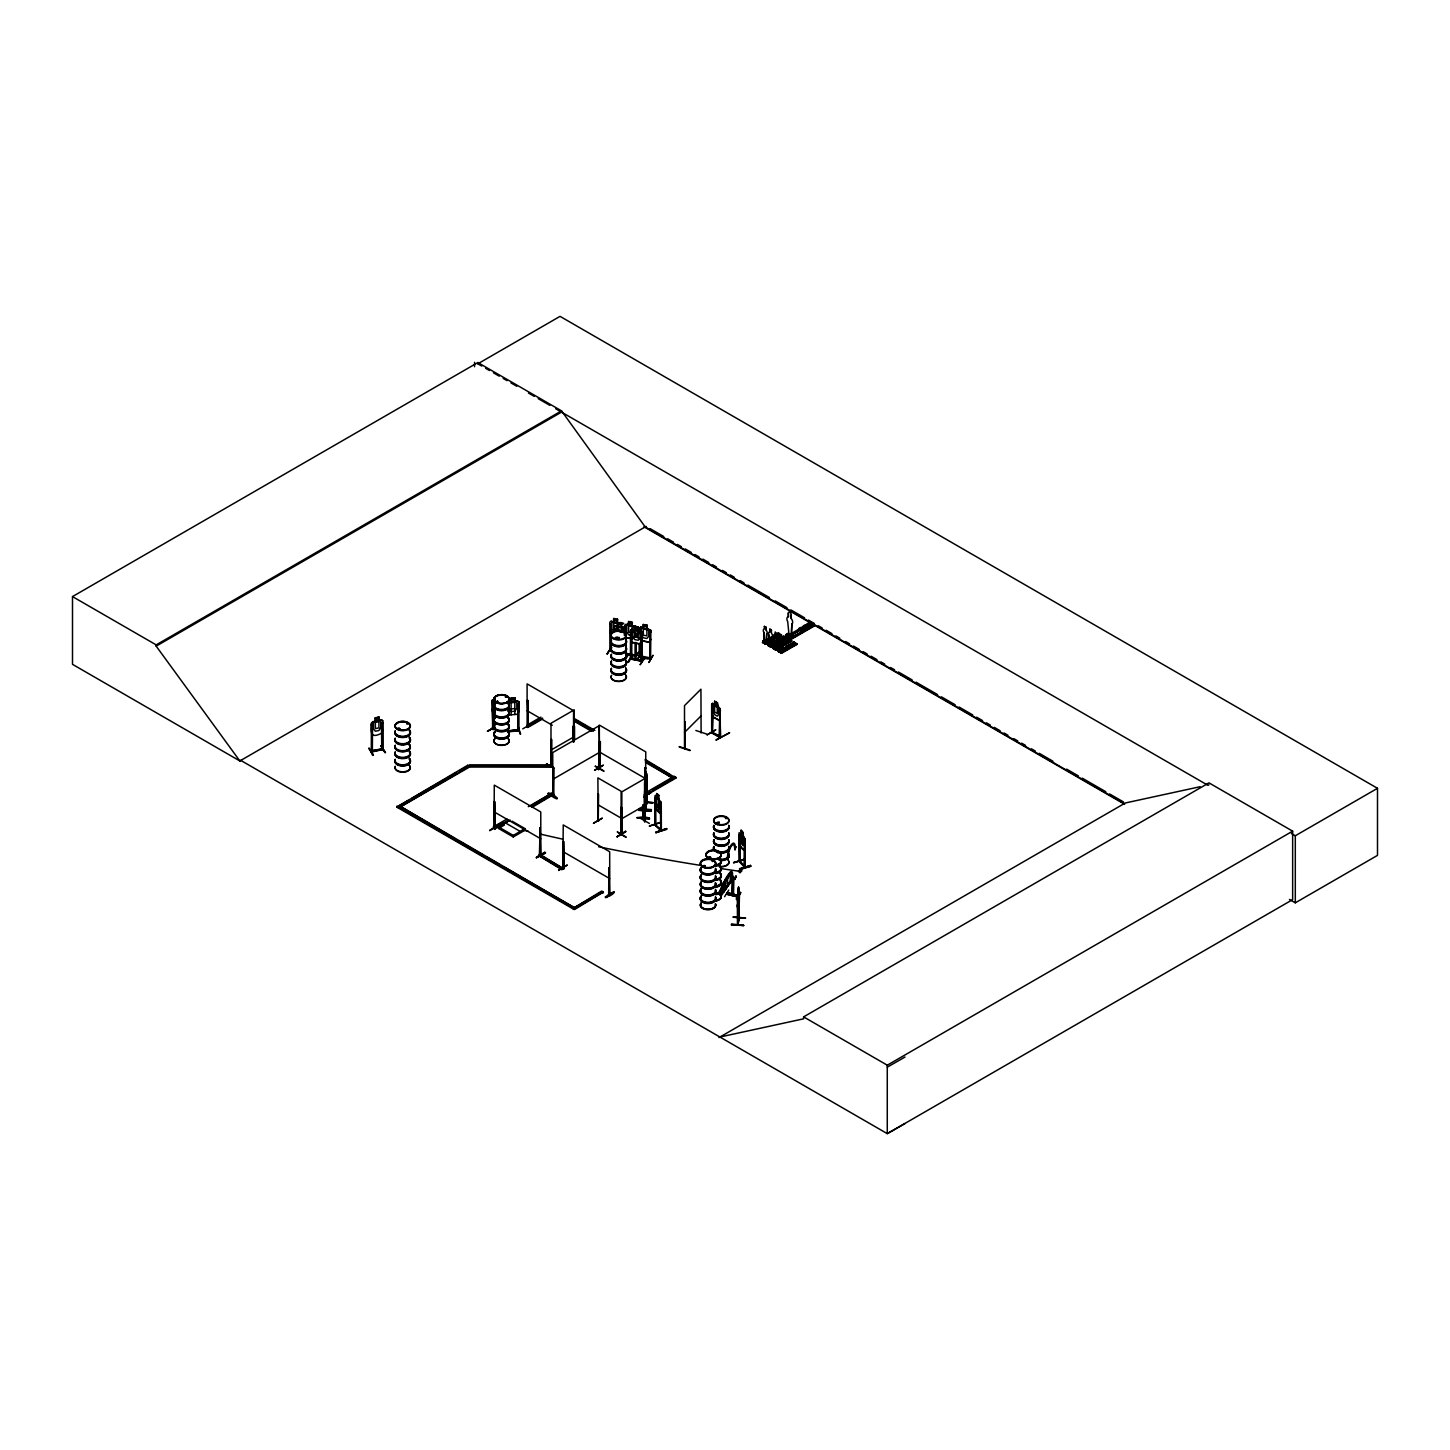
<?xml version="1.0" encoding="UTF-8"?>
<svg xmlns="http://www.w3.org/2000/svg" width="1450" height="1450" viewBox="0 0 1450 1450"><rect width="100%" height="100%" fill="white"/><g stroke="black" fill="none" stroke-linecap="round" stroke-linejoin="round"><path stroke-width="1.5" d="M643.691 817.419L642.984 818.018L643.075 804.587M645.196 811.166L643.546 818.09L643.655 806.218M647.008 802.738L645.25 808.955M646.048 776.312L645.504 809.698L646.772 801.632M645.757 775.623L646.192 771.726L645.522 774.064M738.159 890.844L738.576 887.056L737.905 902.607L737.633 901.121M644.561 795.162L644.597 791.156M739.138 898.076L738.829 902.063M645.794 773.829L644.471 811.656M766.724 633.886L766.198 642.35L766.724 633.886A2.737 1.577 60 0 0 766.198 630.206L766.198 627.089M771.527 645.431L771.926 637.039A2.737 1.577 60 0 0 771.527 633.287L771.037 629.626M771.654 645.359L772.053 636.967M776.493 648.295L776.892 639.903A2.737 1.577 60 0 0 776.493 636.151L775.261 631.946L774.554 635.028A2.737 1.577 60 0 0 774.264 638.236C772.778 644.851 777.508 648.694 774.046 646.591L774.046 648.549M782.202 642.966L781.804 651.358L782.329 642.894A2.737 1.577 60 0 0 781.804 639.214C785.012 634.248 772.107 632.979 779.792 635.789M791.229 636.677L791.827 624.08A4.114 2.374 60 0 0 791.229 618.461L791.229 614.836A2.048 1.178 60 0 0 789.779 612.335A2.048 1.178 60 0 0 788.329 613.169L788.329 616.794A4.114 2.374 60 0 0 787.731 621.724L789.036 635.064M637.076 817.999C645.975 814.556 659.895 821.824 637.166 817.51M639.106 809.553L651.304 810.55L639.106 809.553L639.196 808.629L651.394 809.607L651.304 810.532M649.274 818.942L649.364 818.036M731.471 924.882L743.759 925.408L731.561 923.976L731.471 924.919L743.778 925.499L731.543 924.556M732.576 877.467L733.156 876.398L732.123 895.103L731.942 878.211L732.993 877.196L732.594 894.433M646.319 781.314L645.522 787.259L645.25 785.773M645.087 780.825L646.573 773.448L647.171 802.321M738.558 890.554L738.956 888.796L739.138 918.013L737.47 924.991L737.343 896.118L738.412 891.641L737.905 899.961M787.549 634.792L789.362 633.868L789.434 634.774M679.289 747.004L690.001 750.611M679.289 746.587L689.982 750.085M764.422 626.327L764.259 629.082A2.737 1.577 60 0 0 763.86 632.381L764.277 641.389L765.274 640.936L764.005 641.408L765.111 640.61M764.839 640.592L764.204 641.444M769.714 632.091L769.986 629.046L769.714 632.091A2.737 1.577 60 0 0 769.189 635.444L769.588 644.326L772.578 646.084L772.578 644.924L770.766 646.646M738.014 892.674L738.05 923.904M769.279 644.308L770.421 643.673M770.476 644.018L769.497 643.999M775.025 647.207L774.717 647.425M776.475 633.034L776.602 636.079A2.737 1.577 60 0 1 777.001 639.831L776.602 648.222L774.427 647.461M779.52 651.539C780.444 649.944 779.737 649.799 780.916 649.944M780.771 650.126L779.955 650.615M788.256 634.574L788.456 635.535L788.619 634.466M788.546 635.299L791.41 636.568L791.827 624.08M789.181 634.031L788.111 635.444M732.631 878.247C735.404 877.033 730.256 879.914 732.558 877.087M732.631 877.359L732.83 876.326M738.449 871.142C741.856 867.662 741.24 876.162 738.449 871.142A2290.982 1700.923 38.4 0 1 720.541 868.496M739.591 869.148L741.639 871.287L741.929 869.366L739.917 868.894L750.792 866.248L741.693 869.058M738.123 896.589L726.776 893.327L738.141 896.082M731.344 872.646L730.383 872.211L730.438 873.317M730.854 880.621L723.133 892.276L731.416 881.528C738.177 850.153 710.409 906.304 731.416 872.592M730.891 882.144L730.8 871.631L723.133 883.322M553.501 768.138L546.505 764.077L553.664 767.974M546.505 764.132L553.701 767.503M625.965 837.375L617.247 831.901L625.983 836.904M684.509 748.744L684.509 705.624L700.93 689.203L701.111 732.703M602.294 818.199L593.394 823.274L602.076 818.217M733.537 878.048L733.192 895.266M399.022 728.752L397.898 728.226L399.801 728.661M398.804 729.096L399.638 728.317M399.638 729.006L397.898 728.571M406.725 723.423L407.849 723.804L406.562 723.804M497.296 701.075C497.586 703.866 497.876 700.93 497.676 701.075M505.488 697.051L506.249 696.326M506.721 696.761L506.231 697.088M505.597 697.124L506.612 696.924M703.449 866.484L704.392 865.65M708.343 857.476L709.34 856.732M716.844 823.219L716.191 823.528M717.931 823.292L716.916 822.513M711.95 861.101L712.729 861.59M718.711 852.691L717.478 852.6L718.403 851.984M726.287 817.945L726.142 818.543M725.326 817.945L725.979 818.579M718.131 852.038L717.533 852.491M772.796 636.967L773.901 637.801M784.377 643.836L782.855 643.329M788.818 645.848C788.002 648.893 791.029 644.398 788.274 646.809M647.189 775.895L647.171 803.3M645.522 784.631L645.776 751.897L599.303 725.072L599.466 769.171L598.288 769.406L598.433 768.301M645.794 787.64L645.866 795.089L644.38 794.817L644.326 821.552M645.141 792.153L646.573 786.697M643.256 816.586L644.761 811.021L643.075 817.999M644.96 802.466L653.171 802.684L644.96 801.904M738.576 887.056L738.032 892.711M737.996 890.662L738.322 889.267M738.811 888.778L737.651 894.179M745.499 918.285L733.356 917.053M739.554 891.224L738.884 918.575M737.488 904.927L737.651 907.501L738.938 902.027M737.905 893.798L737.887 925.028L739.156 916.962M739.101 841.507C737.887 843.972 744.883 854.721 744.774 847.597M730.438 872.302L730.564 880.947M382.8 748.599L381.767 748.853C381.966 751.662 380.353 747.33 382.637 748.363M654.729 824.742L660.892 830.814L660.91 801.923L655.346 795.434L655.327 808.737L660.149 813.45L660.91 810.731M774.463 646.863C775.551 650.325 774.409 645.159 775.388 647.008M781.043 652.591L782.873 650.869L782.873 652.029L779.647 650.252L780.752 649.963M547.901 793.639C551.888 790.522 566.533 806.816 547.937 793.549M548.317 793.259L557.09 798.261M733.791 862.804L744.484 859.252M660.167 822.73L649.274 826.101L659.913 822.494M720.233 717.768L719.254 720.614L720.233 717.895M381.549 733.229L382.8 729.586L381.549 733.229C369.895 739.319 371.019 731.724 371.544 723.188L372.632 721.737L381.459 719.853L382.854 720.795L382.8 749.577M615.634 638.671L617.501 638.145L616.54 638.852M615.724 638.562L617.936 638.653M620.183 632.073L621.47 631.928L620.401 632.218M617.102 638.163L617.809 639.106M621.144 632.454L620.491 631.765M775.768 635.916L763.461 642.966L762.754 641.099C766.216 638.145 763.697 646.102 765.256 640.791M640.791 644.072L641.933 641.118M640.918 644.126L631.964 642.314L630.623 638.834L631.928 642.386L640.882 644.199L642.096 641.081M517.596 714.252L518.937 710.772L517.596 714.252L508.207 715.049M615.362 626.11L624.424 627.451L625.639 628.883L625.457 633.378M650.869 639.269L649.509 642.35L642.35 640.9M701.039 732.721L701.329 731.434M372.668 755.341L369.007 748.037L373.303 755.269M368.916 748.526L373.266 754.707M764.295 626.4L766.162 627.487M779.901 635.408L781.206 635.245M615.452 625.784L618.099 626.364C613.93 617.229 637.293 628.448 611.048 621.216L609.834 622.159L609.888 650.996L610.994 651.141L611.012 624.044L609.816 624.062L611.012 624.044M715.666 729.857L706.929 734.933L715.629 729.894M522.761 728.842L530.99 724.058M489.647 830.687L498.311 825.594M558.667 870.072L567.312 864.998L558.594 870.453M646.718 802.702L645.087 809.662M738.05 924.882L738.938 918.575M493.091 728.661L492.094 728.136L493.381 729.459L493.29 702.579L492.202 702.308L493.29 702.579M495.193 700.876L492.112 700.332L493 729.586L493 702.761M493.399 728.444L492.42 727.918M527.311 725.798C525.806 730.419 531.769 722.136 538.983 719.091M527.147 727.084L527.093 683.874L573.566 710.699L573.566 742.074M494.432 827.298L494.867 828.929L494.287 801.433L494.595 828.874M493.888 828.421L495.084 828.711L493.453 826.808L507.011 818.996M600.191 767.721L599.213 767.177L600.191 768.011M562.854 868.278L563.234 824.923L609.689 851.748L609.779 894.94L608.819 894.378M564.123 867.589L562.836 867.209L563.978 867.444M563.543 868.677L540.252 854.521L538.548 855.5L561.784 869.746L563.47 868.768L563.416 867.082M644.38 794.817L646.156 794.908L645.286 767.576L645.123 821.661M608.656 894.686L608.909 867.607L609.489 895.103L608.964 893.454M721.611 885.225L721.737 895.139L727.574 886.24L727.574 878.482L721.629 885.298M711.606 732.776L720.324 737.814L720.233 708.959L712.657 703.377L711.751 704.192M712.584 732.649L712.421 732.322M712.494 706.458L711.696 706.005L712.784 706.295L712.312 733.283L712.874 732.196M719.327 737.289L720.65 737.597L719.744 710.301L719.436 737.416L719.744 719.254M724.583 896.698L728.788 890.101M611.229 647.207L607.079 653.968L610.758 648.513M637.148 660.004L639.74 654.893M599.575 768.083L600.391 768.373M599.557 769.116L599.611 741.204L600.191 768.699L600.391 741.657M611.048 621.216C615.942 624.696 612.716 613.404 613.785 621.887L611.882 622.594L611.882 628.756L613.785 631.783M613.658 618.443L617.519 619.15L617.338 622.612L619.241 624.098M614.274 628.666L615.181 629.101M611.066 634.447L609.888 630.931L611.157 634.357M617.972 626.237L616.232 626.998L616.232 631.112M619.929 623.029L621.325 624.388L617.464 622.521L617.519 619.15M607.133 653.914L611.646 647.298M624.606 635.227L624.732 625.095C630.17 625.729 626.418 619.639 632.363 622.177L632.182 625.621L634.103 627.107M621.832 623.627L621.651 627.089L624.424 627.451M625.711 627.306L624.66 627.089L625.711 627.306L625.711 654.131L636.043 656.234M624.461 635.463L624.606 630.768M625.584 628.956L624.37 627.542M625.512 631.203L624.461 631.004M632.309 625.548L636.133 627.487M630.623 629.971L630.496 659.079L642.096 661.399L642.096 632.236L640.882 630.804L632.001 629.01L630.623 629.971L630.696 659.134M630.75 632.001L631.801 632.218L631.765 659.315L630.496 658.101L642.241 660.203M634.792 626.037L636.006 627.506M641.933 632.327L638.109 630.442L638.29 626.98L625.911 624.243M641.408 632.707L641.408 628.593L643.311 627.886L640.628 627.143L650.869 630.388L650.579 659.261L650.851 658.264M625.983 653.914L636.314 656.016M625.983 653.225L636.169 655.273M625.639 657.086L625.766 657.793M625.784 657.448L627.814 654.059L625.639 658.064M625.331 659.75L628.394 654.693M647.008 625.222L643.184 624.461L643.311 627.886M641.987 634.556L640.936 634.339L640.9 661.236M631.964 655.382L627.868 662.143L632.436 655.472M630.605 659.061L631.511 659.297M630.895 657.847L631.511 658.318M631.692 658.01L641.987 660.403M634.882 655.291L636.043 655.255M635.281 655.763L636.188 655.019M649.836 631.946L650.869 632.146L649.836 631.946L649.763 659.097C652.862 655.726 645.975 661.436 639.432 656.614M650.869 630.388L647.044 628.448L647.044 625.149M634.792 659.533L638.362 652.283M638.381 652.717L634.266 658.989M640.32 654.53L637.257 660.112L640.248 654.929M639.631 656.651L639.504 643.256M639.251 655.944L640.664 655.889L640.356 657.122M640.664 655.926L650.869 658.01L649.963 657.774M640.809 660.439L642.096 660.131M640.809 661.146L642.241 661.182L642.114 634.321M640.284 664.607L644.869 658.046M640.121 664.644L644.308 657.448M649.564 657.992L649.564 658.971M648.875 662.469L653.044 655.237L648.966 662.36M371.309 750.737L371.091 751.807L382.637 749.342M517.886 729.64L517.994 730.963L517.668 729.658L518.955 729.531L508.189 730.818L508.243 731.761L518.828 730.854L518.828 729.567M643.582 817.963L643.51 804.623M660.33 829.291L661.363 829.744L654.748 824.905L655.454 795.397M546.686 763.951L553.701 767.884M645.069 778.451L621.832 791.863L621.851 835.037L622.231 807.94M397.463 728.48L397.572 729.006M399.421 728.462L398.007 729.259M505.434 696.761L506.394 696.435M779.556 640.864L779.013 639.903M789.942 646.482L788.419 646.718M717.859 823.401L717.641 822.422M718.257 823.528L717.533 823.836A7.667 4.423 0 0 0 715.865 824.506M705.044 866.23L703.178 866.52M739.554 861.3L739.156 860.466L745.246 867.517L744.629 840.094M739.572 861.934L744.774 867.589L744.756 865.976M740.098 861.844L739.174 834.602L739.645 862.043L741.077 830.216L742.889 832.336L743.705 837.792L742.781 845.567L740.098 839.967M723.532 883.431L731.362 871.686M725.725 887.781L730.909 880.494M723.532 892.366L731.362 880.821M734.606 877.776L736.092 876.217L734.914 879.389L736.092 876.217M734.606 879.316L735.766 876.144M736.129 899.054L740.859 892.439L736.691 899.671M721.756 885.334L727.519 878.627M719.472 894.722L724.583 889.321L725.852 882.869L721.629 886.947L719.472 891.424L719.581 894.759L721.176 892.602M551.743 766.397L469.456 766.216L398.442 808.049L469.456 767.05L551.58 767.05L551.689 739.5M684.781 721.647L684.908 748.907L685.143 721.774M706.513 734.008L695.837 730.456M621.162 834.439L621.107 791.283L597.889 777.871L598.234 821.262L598.578 794.219M684.509 732.449L700.93 716.028M552.921 794.963L553.882 794.401L531.933 807.396M744.049 836.958L744.829 838.825L739.101 832.662L739.119 861.518M640.628 627.143L639.377 628.158L639.559 632.544M639.504 628.231L640.701 627.27M399.566 728.879L398.605 729.35M496.897 701.365L498.039 702.271M772.651 637.257L773.901 637.076M777.979 640.338L779.013 640.084M784.649 643.456L782.946 643.546M709.539 857.621L710.681 857.294L708.688 857.947M712.657 703.377L711.66 704.084L711.696 732.939L719.925 736.147L720.197 737.814M492.202 700.423L493.163 699.734M615.489 625.82L614.147 626.618L614.274 631.094M630.75 630.043L634.556 629.717L634.611 626.346M511.107 701.655L509.113 702.942L509.113 709.104L511.107 711.551L514.841 711.207L516.834 708.379L516.834 702.217L514.841 701.311L517.559 700.948L518.955 701.981L518.828 710.844M512.086 821.189L525.009 828.639L525.009 830.179L513.264 836.958L498.51 828.439L498.51 826.899L510.255 820.12M513.264 836.958L513.264 835.418L525.009 828.639M762.519 642.404L765.89 644.326L781.623 635.245L778.487 632.943L762.519 642.404L778.487 632.943M779.266 633.904L778.704 633.577M765.836 644.344L764.875 643.764L781.387 634.629L765.691 644.09M765.256 643.981L767.249 641.861L767.249 643.021L764.621 641.244M768.446 645.866L768.083 644.162L769.787 643.963M783.779 636.369C779.429 636.006 789.217 641.263 782.202 636.949M767.847 645.486L784.359 636.586L768.79 646.048M785.809 636.84L786.933 637.257M807.233 623.953C819.757 630.895 801.179 622.993 809.68 623.156M782.456 640.393L786.534 638.109M810.206 623.699L787.132 637.601L809.009 625.059M788.8 639.269L772.814 648.368L774.644 646.12M788.546 639.251L772.796 648.349M813.686 625.675L789.235 638.761L812.924 625.222M788.999 639.522L773.176 648.585L787.803 640.846M789.561 638.562L790.413 639.051L790.413 637.311L792.806 635.916L792.806 637.674M813.668 625.639L790.178 639.341M790.069 639.251L813.396 625.494L814.356 626.019L809.644 622.92L791.156 633.614M790.903 640.628L775.17 649.709L791.845 641.154L788.764 638.888M775.714 650.017L777.544 647.787L777.544 648.947M779.955 649.183L778.36 650.107L778.505 651.648L794.89 642.912L779.067 651.974L778.124 651.412L794.092 642.187C789.144 642.767 800.146 646.754 792.498 642.876M793.911 642.386L778.378 651.431L781.496 653.334L797.228 644.253L794.092 641.969M780.734 652.772L797.029 644.018M781.459 653.352L781.043 651.648M574.146 726.541L573.856 741.911M622.231 834.765L621.923 807.759M649.364 823.437L640.628 818.434M494.994 700.767L495.084 697.414L495.084 714.143L493 712.965L492.112 709.177L493.091 712.911M527.401 700.006L528.289 727.284M494.867 726.921L487.454 731.253L494.867 727.483M494.794 727.302L487.49 731.199M572.768 726.559L573.856 726.831L572.768 726.559L572.768 741.639M494.649 828.856L495.084 801.886M553.483 768.428L553.9 795.416L552.921 795.941L552.704 752.586L599.158 725.761L599.575 769.062L598.669 769.588L599.158 742.074L598.596 769.569M595.515 766.144L603.798 770.874M498.383 825.195L489.719 830.27M598.288 768.428L599.738 768.047M600.046 768.663L600.481 767.558M539.962 827.805L539.581 854.757L539.962 827.805L540.542 855.301L539.545 854.793L563.47 868.768M646.066 768.029L644.978 767.757M539.581 854.05L540.705 854.032M540.451 854.286L539.581 853.778L540.252 855.355L538.548 856.334M564.141 868.514L562.926 868.242L563.234 841.236L564.123 868.568M536.373 857.748L545.508 852.944L536.373 857.748L545.055 852.147L536.428 857.276M563.814 868.731L564.032 841.689M644.978 793.712L646.029 793.803M645.141 794.944L650.397 791.99M645.268 795.506L650.814 792.679L643.909 796.793M643.854 796.702L650.778 792.643M564.032 868.514L562.926 868.242M608.511 894.559L609.653 894.795M605.303 896.988C621.107 885.805 612.553 896.861 605.375 897.079M605.792 897.804L613.966 891.931M620.673 833.188L621.107 834.403L621.017 807.179L621.488 834.838M616.993 836.741L625.711 831.793M240.917 760.471L239.975 761.033L72.5 664.336L72.5 596.584L477.847 362.554L561.531 410.858L645.214 526.93L1124.33 803.554M477.847 362.554L477.847 363.805L560.044 316.354L1377.5 788.311L1377.5 855.373L1295.303 902.824L1289.431 899.417M72.5 596.584L156.183 644.888L561.531 410.858M905.018 1123.533L887.273 1133.646L240.809 760.416L239.848 760.96L156.183 646.138L561.531 412.108M239.848 760.96L646.156 526.386M540.923 717.134L527.365 724.964L529.069 725.942L542.608 718.112M527.582 725.852L529.069 726.776L542.608 718.946M572.678 908.643L601.714 891.043L603.399 892.022L574.363 909.621L396.738 807.07L467.752 765.237L469.456 766.216M396.738 807.07L408.266 800.418M412.09 798.207L456.243 772.723M460.085 770.512L465.831 767.177M551 750.085L574.236 736.673M788.329 613.169L788.51 616.685M766.198 627.796L766.198 630.206M791.229 614.836L791.229 618.461M763.86 632.381L764.386 641.154M771.654 630.804L771.237 629.916M769.189 635.444L769.823 644.09M762.754 641.099L764.585 640.302M774.554 635.028L774.662 634.955A2.737 1.577 60 0 0 774.155 638.308L774.463 647.389M779.049 633.505L762.936 642.676M779.067 633.65L763.534 642.984M767.249 641.861L765.437 642.64M764.857 643.746L780.825 634.52M765.31 644.018L781.387 634.846M776.529 640.447L778.124 639.305L781.024 641.208M784.051 639.232L781.133 637.565L779.538 638.725M814.284 626.019L790.685 639.649L786.063 636.532L786.063 634.792C790.594 628.992 788.474 643.311 789.108 634.774L787.785 634.013L787.785 636.949M768.101 645.486L783.997 636.659M786.063 634.792L788.8 633.596M784.359 636.586L768.065 645.341L771.219 647.407L770.24 646.881M798.714 628.865C811.583 634.665 792.425 629.499 801.125 627.487L805.475 630.351L801.125 627.487M803.246 626.273C816.114 632.055 796.956 626.889 805.638 624.877L810.006 627.741L805.638 624.877M786.063 636.532L789.108 634.774M787.241 637.638L810.532 623.645L786.281 637.112M786.154 637.601L770.186 646.827L781.024 640.972M771.146 647.389L786.951 638.326L783.798 636.024M786.389 634.991L786.389 636.387L790.069 638.507L790.069 637.112L792.806 635.916M773.031 647.026L774.862 646.247M789.362 639.595L773.774 648.929L773.031 648.204L776.167 650.271L791.682 640.9M790.413 639.232L814.048 625.657M775.714 649.509L777.544 647.787M775.152 649.691L791.12 640.465M791.682 640.791L775.369 649.546M552.704 779.411L599.158 752.586M780.191 649.31L778.36 650.107M786.806 646.392L788.401 645.232L791.301 646.918M789.833 644.652L791.428 643.492L794.328 645.178M780.481 652.754L796.431 643.528M781.043 653.08L797.011 643.854M528.308 806.689L551.526 793.277L553.882 794.691M493.453 827.66L503.132 822.059M530.229 806.418L551.526 793.277M508.696 819.975L495.157 827.787L493.453 826.808M531.933 806.562L553.229 794.256M508.696 820.809L495.193 828.711M498.51 828.439L504.382 825.05M714.614 701.419L717.46 702.851L718.711 708.198L718.711 714.361L717.279 716.173L714.614 714.632L713.183 711.171L713.183 705.008L714.614 704.736L714.614 701.202L717.46 702.851M717.46 706.15L717.279 702.96M711.66 712.947L712.711 716.608L719.272 720.414L712.53 716.735L711.751 712.893M720.233 709.032L719.182 707.364M720.541 710.754L719.436 710.482M716.119 739.681C735.947 730.111 732.214 730.601 716.119 740.243M652.971 789.38L672.329 778.197M675.954 777.218L646.918 793.984L645.214 793.005L674.25 776.239L675.954 778.052L645.214 759.474M675.954 778.052L646.918 794.817L645.214 793.839M621.832 818.688L645.069 805.276M538.548 855.5L561.784 868.912L563.252 868.006M574.617 907.537L601.714 891.877L603.399 892.856M396.738 806.236L574.363 908.787L603.399 892.022M718.982 1037.584L1125.291 802.992L1200.147 786.716M719.925 1037.022L803.608 1018.824L803.608 1016.885L1208.956 782.855L1292.639 831.158L1292.639 899.616L887.273 1133.646L887.273 1065.188L1292.639 831.158M1208.956 784.794L1208.013 785.356L555.694 408.737M1291.424 833.514L1295.303 835.762L1377.5 788.311M732.377 877.776L733.627 877.921M887.273 1067.146L905.018 1057.032M609.834 649.654L610.939 649.799L609.961 649.691M639.377 655.672L640.537 655.908L639.631 655.672M599.031 767.938L600.101 768.663M553.302 795.271L552.704 794.636M801.125 628.883L803.463 629.445L800.908 629.554M779.411 640.791L778.124 640.972L779.556 640.157M716.789 822.639L716.844 823.564M709.721 856.732L709.177 857.856M709.902 857.856L709.757 856.896M703.123 865.686L704.809 865.686M610.994 650.162C608.656 649.02 610.287 652.591 610.124 649.636M630.623 658.808L642.096 661.109M641.933 661.399L641.933 660.421M650.688 659.224L639.359 656.904L639.359 643.492M656.814 793.694L658.916 795.47L658.735 812.054M658.808 798.823L659.768 807.124L658.735 808.756L655.781 803.246M660.856 801.995L660.838 830.868M655.327 808.737L660.276 813.414M551.381 766.597L551.399 739.319M655.164 797.862L655.346 825.358L654.693 823.854L661.363 830.723L661.254 803.862L660.33 803.427L660.747 830.143M661.254 803.862L660.33 803.427M655.853 832.101C688.822 821.189 633.831 840.601 666.493 828.548M666.511 828.983L655.817 832.608L666.801 829.327M742.835 832.318L741.077 830.216M745.155 840.656L744.249 840.202L744.249 867.1L744.194 865.976M744.72 847.724L744.829 838.825M740.062 860.811L739.174 860.521M744.774 859.089L733.537 862.605L744.774 859.651M739.554 868.695L750.502 865.451L739.645 869.275M739.554 869.257L750.52 865.922M644.724 821.824L644.543 781.876M778.541 639.903L777.979 640.864M783.272 643.002L784.377 643.093M716.789 823.256L717.859 822.639M704.519 866.629L703.341 866.067M378.885 717.206L378.921 720.577L380.824 721.284L380.824 727.447L378.921 730.492L375.387 731.235L373.502 729.006L373.502 722.843L375.387 721.339L375.224 717.877L379.012 717.079L379.048 720.451M375.26 717.949L379.048 717.152M378.885 720.505L381.513 719.925M372.251 724.728L371.218 724.964L372.396 724.964L372.306 751.861L372.396 724.964M381.477 722.771L382.673 722.771L381.477 722.771L381.767 749.831M381.223 745.989L384.957 752.677M372.106 750.574C366.161 752.151 396.502 746.297 372.378 750.556M380.734 746.025L385.501 752.659L381.205 745.934M495.084 700.948L493.653 701.22L493.653 707.382L495.084 710.844M616.504 638.344L617.736 638.272M492.42 728.897L493.399 729.423M711.914 732.612L720.541 737.579M719.653 736.111L720.65 736.618L712.874 732.467M371.417 751.046L371.291 752.061L371.417 723.169L375.351 721.266L375.387 718.04M595.098 766.289L603.871 771.291M656.814 796.993L655.781 797.083L655.781 825.304M510.962 701.474L510.962 698.175L514.949 697.812L514.967 701.184M510.98 698.266L514.967 697.885M511.107 701.546L508.261 701.818M508.298 701.836L517.505 701.057L518.828 702.036M511.107 702.761L514.841 702.416M511.107 708.923L514.841 708.579M517.777 703.83L518.937 703.975L517.777 703.83L517.722 730.909M508.243 731.072L517.65 729.694M508.189 731.525L518.937 730.8L518.937 701.909M520.659 734.117L518.085 726.595L520.061 734.044M371.508 752.024L382.673 749.596L382.528 722.535M717.224 823.709L716.264 823.382M615.525 630.714L615.326 630.877A7.685 4.441 0 0 0 614.401 638.598A7.685 4.441 0 0 0 626.4 635.281A7.685 4.441 0 0 0 615.416 630.949L615.507 631.112M492.293 700.368L492.638 728.987M712.004 732.667L712.004 705.842M712.421 733.301L712.784 715.231M551.58 764.839L469.456 764.839L469.456 767.05L467.752 765.237M732.921 878.519L733.011 895.284M802.104 628.647L803.427 629.644L801.125 629.717M610.106 650.651L611.139 650.905L610.867 624.279M640.429 656.197L640.429 657.176M709.249 857.983L710.681 857.639L710.119 856.787M646.754 773.901L646.591 803.391M644.96 802.285L653.189 802.72M639.178 809.209L651.394 810.169M638.87 810.369L651.086 811.366M637.148 817.637L649.382 818.579M733.265 916.908L745.554 918.031L733.283 917.288M615.743 638.725L616.776 639.16M740.134 861.246L744.829 866.683M638.236 627.053L634.429 626.273L634.556 629.717L632.689 630.351L632.689 636.514L634.611 639.541L638.163 640.266L640.066 638.018L640.066 631.856L638.163 630.369L638.29 626.98M636.043 629.409L634.991 629.191L636.568 629.064M632.182 632.889L628.629 632.164L628.629 626.001L632.182 626.726L632.182 630.841M632.182 635.535L628.629 634.81L626.726 631.783L626.726 625.621L628.629 624.896L628.557 621.397M632.544 638.798L625.874 637.547L631.294 638.562M640.646 640.447L649.455 642.151M598.197 821.226L598.179 794.002M704.156 865.433L705.117 865.994M723.532 891.46L723.133 892.276M738.938 895.538L727.302 892.602L738.684 895.901M620.745 632.272L623.047 628.484L619.911 630.877L616.667 627.197L619.077 631.475M635.009 656.053L635.136 642.368M631.692 658.989L631.91 658.101M770.331 644.162L769.968 646.192L769.225 643.655L772.361 645.721M603.254 765.201L594.554 770.312L603.2 765.256M527.093 727.012L527.891 727.447L528.181 700.459M539.962 854.63L540.868 855.083L540.759 811.946L494.287 785.121L494.033 828.512M477.847 363.805L481.744 366.053M485.641 368.3L489.538 370.548M493.417 372.795L499.253 376.166M503.15 378.414L507.047 380.661M510.944 382.909L516.78 386.28M528.452 393.022L534.289 396.394M538.186 398.641L549.858 405.366M650.071 528.634L663.756 536.536M667.671 538.802L673.543 542.191M677.44 544.439L681.355 546.704M685.27 548.952L691.143 552.341M695.058 554.607L698.954 556.873M702.869 559.12L708.742 562.509M712.657 564.775L716.554 567.022M722.426 570.412L726.341 572.678M730.256 574.925L734.153 577.191M740.026 580.58L743.941 582.827M747.856 585.093L769.37 597.509M775.224 600.898L786.969 607.677M790.866 609.924L804.569 617.827M808.466 620.092L814.338 623.482M818.253 625.729L822.168 627.995M826.083 630.261L831.938 633.632M835.853 635.897L839.768 638.163M845.622 641.534L849.537 643.8M853.452 646.066L859.324 649.455M863.239 651.702L867.136 653.968M871.051 656.216L876.924 659.605M880.839 661.871L884.736 664.118M890.608 667.507L894.523 669.773M898.438 672.021L912.123 679.923M916.037 682.189L937.552 694.604M941.449 696.87L955.151 704.772M959.048 707.02L972.751 714.941M976.648 717.188L982.52 720.577M986.435 722.843L990.35 725.091M994.265 727.356L1000.119 730.746M1004.034 732.993L1007.949 735.259M1013.804 738.648L1017.719 740.896M1021.634 743.161L1025.549 745.409M1031.421 748.798L1035.318 751.064M1039.233 753.311L1052.918 761.232M1066.62 769.134L1078.347 775.895M1082.262 778.161L1105.734 791.7M1109.631 793.966L1123.333 801.868M643.927 526.749L1124.62 804.279M775.822 634.484L778.722 636.169M789.833 644.416L792.733 646.102M775.696 638.145L772.796 636.459M776.529 640.229L779.429 641.897M786.806 646.156L789.706 647.842M764.784 641.081L763.769 640.646L763.769 642.604M779.375 649.673L782.638 651.666M768.083 644.162L768.301 645.232M770.766 645.721L770.748 647.153L786.915 638.326M764.784 643.039L763.896 640.574M775.079 648.984L774.191 646.519M573.584 718.112L594.881 730.419M573.584 718.946L592.941 730.129M645.214 760.308L670.389 774.844M573.838 720.215L593.195 731.398M645.467 761.576L672.564 778.052L645.467 762.41M573.838 721.049L591.256 731.108M599.303 751.897L645.776 778.722M527.093 710.699L552.269 725.236M597.889 804.696L621.107 818.108M494.287 811.964L540.759 838.789M563.234 851.748L609.689 878.573M505.071 822.694L519.843 831.213M498.51 826.899L513.264 835.418M803.608 1016.885L887.273 1065.188M454.938 838.716L400.127 806.236L574.363 907.664L503.893 866.973M458.871 840.982L482.361 854.539M486.276 856.805L499.978 864.726M381.404 719.979L382.728 720.868M744.593 867.571L744.774 838.789M730.836 872.284L730.365 882.162M655.327 824.706L655.092 823.636M621.706 627.016L623.609 628.502L623.609 632.617M787.93 635.263L788.456 633.414M658.916 795.47L656.741 793.513L656.814 810.188M657.158 794.564L658.391 796.884L657.158 795.669M656.814 798.08L658.735 799.965M656.814 804.243L658.735 806.127M598.632 819.993L598.632 821.062M739.663 845.441L744.067 850.298M750.792 866.303L750.484 865.396M788.401 634.828L787.567 634.121L787.567 637.058M641.408 634.756L643.311 637.783L646.881 638.507L648.784 636.26L648.784 630.097L646.881 628.611L646.918 625.24M738.811 888.923L738.974 918.72M738.721 895.719L727.356 893.019M737.343 904.909L737.524 907.501M779.592 641.317L779.864 650.234M1295.303 835.762L1295.303 902.824M792.479 635.734L792.479 637.13M788.999 642.096L786.099 640.664M787.404 643.021L784.504 641.589M785.991 643.836L783.072 642.404M784.396 644.761L781.478 643.311M779.991 635.607L779.864 638.109A2.737 1.577 60 0 0 779.466 641.389M779.52 649.582L779.375 651.63M777.309 647.661L777.309 648.585M774.101 638.834L771.201 637.384M773.267 647.171L773.267 648.096M767.032 641.716L767.032 642.658M764.349 640.175L764.349 641.335M762.972 641.226L762.972 642.151M734.914 877.848L734.914 879.389M733.627 877.631L733.537 894.813M733.156 876.398L733.156 877.522M714.705 701.365L714.705 704.682M656.923 793.639L656.923 796.938M645.286 767.576L645.286 778.342M643.365 624.515L643.365 627.814M640.537 643.474L640.519 657.14M636.188 642.586L636.169 656.252L636.043 642.821M632.599 655.581L628.502 662.287M625.856 627.071L625.838 654.149M621.706 632.218L621.706 628.122L618.135 627.397L618.135 631.493M617.338 627.814L617.338 623.699L613.785 622.993L613.785 629.137M608.909 867.607L609.036 894.451M574.544 726.323L574.544 739.246M574.236 741.222L574.236 709.847L551 723.26L550.964 766.416M573.058 726.377L573.058 741.457M553.791 768.609L553.084 795.941L553.012 769.062M527.891 700.622L527.709 727.465M514.822 697.939L514.841 714.506M511.089 698.284L511.107 714.85M474.567 362.301L474.567 366.741M156.183 644.888L156.183 646.138M700.604 865.396A2290.982 1700.923 38.4 0 1 598.632 846.782M562.546 839.115A2290.982 1700.923 38.4 0 1 540.487 834.149M528.452 831.357A2290.982 1700.923 38.4 0 1 522.417 829.926M625.766 647.425A7.794 4.495 0 0 1 619.15 653.859A7.794 4.495 0 0 1 611.393 647.878M625.657 647.896A7.667 4.423 0 0 1 619.15 654.222A7.667 4.423 0 0 1 611.501 648.331M625.657 653.678A7.667 4.423 0 0 1 619.15 660.004A7.667 4.423 0 0 1 611.501 654.113M625.639 653.66A7.649 4.423 0 0 1 620.147 659.913A7.649 4.423 0 0 1 611.103 655.237M625.766 640.03A7.794 4.495 0 0 1 619.15 646.464A7.794 4.495 0 0 1 611.393 640.483M615.362 637.909A7.794 4.495 0 0 1 619.331 637.493M625.675 646.646A7.685 4.441 0 0 1 619.15 652.989A7.685 4.441 0 0 1 611.483 647.081M625.675 640.483A7.685 4.441 0 0 1 619.15 646.827A7.685 4.441 0 0 1 611.483 640.936M615.416 638.399A7.685 4.441 0 0 1 619.331 637.982M625.766 647.044A7.794 4.495 0 0 1 619.15 653.479A7.794 4.495 0 0 1 611.393 647.498M625.766 639.649A7.794 4.495 0 0 1 619.15 646.084A7.794 4.495 0 0 1 611.393 640.103M615.362 637.529A7.794 4.495 0 0 1 617.301 637.166M625.675 639.251A7.685 4.441 0 0 1 619.15 645.594A7.685 4.441 0 0 1 611.483 639.686M625.766 668.522A7.794 4.495 0 0 1 619.15 674.957A7.794 4.495 0 0 1 611.393 668.976M625.675 675.174A7.703 4.441 0 0 1 619.15 681.536A7.703 4.441 0 0 1 611.483 675.627M625.657 668.994A7.667 4.423 0 0 1 619.15 675.319A7.667 4.423 0 0 1 611.501 669.429M625.675 674.921A7.703 4.441 0 0 1 619.15 681.283A7.703 4.441 0 0 1 611.483 675.374M625.621 654.784A7.631 4.404 0 0 1 620.147 661.019A7.631 4.404 0 0 1 611.121 656.342M625.766 661.127A7.794 4.495 0 0 1 619.15 667.562A7.794 4.495 0 0 1 611.393 661.581M625.657 667.743A7.667 4.423 0 0 1 619.15 674.087A7.667 4.423 0 0 1 611.501 668.196M625.657 661.581A7.667 4.423 0 0 1 619.15 667.924A7.667 4.423 0 0 1 611.501 662.034M625.766 668.142A7.794 4.495 0 0 1 619.15 674.576A7.794 4.495 0 0 1 611.393 668.595M625.766 660.747A7.794 4.495 0 0 1 619.15 667.181A7.794 4.495 0 0 1 611.393 661.2M625.675 660.348A7.685 4.441 0 0 1 619.15 666.692A7.685 4.441 0 0 1 611.483 660.783M409.317 729.676A7.667 4.423 0 0 1 403.68 736.274A7.667 4.423 0 0 1 395.27 730.746M409.317 738.322A7.667 4.423 0 0 1 403.68 744.919A7.667 4.423 0 0 1 395.27 739.391M409.426 737.851A7.794 4.495 0 0 1 403.698 744.557A7.794 4.495 0 0 1 395.161 738.938M409.426 737.47A7.794 4.495 0 0 1 403.698 744.176A7.794 4.495 0 0 1 395.161 738.558M409.426 730.456A7.794 4.495 0 0 1 403.698 737.162A7.794 4.495 0 0 1 395.161 731.543M409.426 730.075A7.794 4.495 0 0 1 403.698 736.781A7.794 4.495 0 0 1 395.161 731.162M409.335 730.909A7.667 4.423 0 0 1 403.68 737.524A7.667 4.423 0 0 1 395.27 731.978M409.335 737.071A7.667 4.423 0 0 1 403.68 743.687A7.667 4.423 0 0 1 395.27 738.141M409.317 744.575A7.649 4.423 0 0 1 403.68 751.173A7.649 4.423 0 0 1 395.288 745.644M409.317 744.086A7.649 4.423 0 0 1 403.68 750.683A7.649 4.423 0 0 1 395.288 745.155M409.353 744.811A7.703 4.441 0 0 1 403.68 751.444A7.703 4.441 0 0 1 395.252 745.88M409.317 750.774A7.667 4.423 0 0 1 403.68 757.371A7.667 4.423 0 0 1 395.27 751.843M409.317 759.419A7.667 4.423 0 0 1 403.68 766.017A7.667 4.423 0 0 1 395.27 760.489M409.426 758.948A7.794 4.495 0 0 1 403.698 765.654A7.794 4.495 0 0 1 395.161 760.036M409.426 758.567A7.794 4.495 0 0 1 403.698 765.274A7.794 4.495 0 0 1 395.161 759.655M409.426 751.553A7.794 4.495 0 0 1 403.698 758.259A7.794 4.495 0 0 1 395.161 752.641M409.426 751.173A7.794 4.495 0 0 1 403.698 757.879A7.794 4.495 0 0 1 395.161 752.26M409.335 752.006A7.667 4.423 0 0 1 403.68 758.622A7.667 4.423 0 0 1 395.27 753.076M409.335 758.169A7.667 4.423 0 0 1 403.68 764.784A7.667 4.423 0 0 1 395.27 759.238M409.353 765.6A7.703 4.441 0 0 1 403.68 772.234A7.703 4.441 0 0 1 395.252 766.688M409.317 765.183A7.649 4.423 0 0 1 403.68 771.781A7.649 4.423 0 0 1 395.288 766.252M409.317 745.209A7.649 4.423 0 0 1 404.659 751.698A7.649 4.423 0 0 1 395.034 747.421M715.575 876.452A7.794 4.495 0 0 1 707.02 882.071A7.794 4.495 0 0 1 701.293 875.365M715.448 876.906A7.667 4.423 0 0 1 707.038 882.434A7.667 4.423 0 0 1 701.401 875.836M715.43 882.688A7.649 4.423 0 0 1 707.038 888.216A7.649 4.423 0 0 1 701.419 881.636M715.484 882.851A7.703 4.441 0 0 1 707.038 888.415A7.703 4.441 0 0 1 701.365 881.781M715.575 869.058A7.794 4.495 0 0 1 707.02 874.676A7.794 4.495 0 0 1 701.293 867.97M715.448 875.655A7.667 4.423 0 0 1 707.038 881.201A7.667 4.423 0 0 1 701.401 874.586M715.448 869.493A7.667 4.423 0 0 1 707.038 875.039A7.667 4.423 0 0 1 701.401 868.423M715.575 876.072A7.794 4.495 0 0 1 707.02 881.691A7.794 4.495 0 0 1 701.293 874.984M715.575 868.677A7.794 4.495 0 0 1 707.02 874.296A7.794 4.495 0 0 1 701.293 867.589M715.466 868.26A7.685 4.441 0 0 1 707.038 873.806A7.685 4.441 0 0 1 701.383 867.191M715.575 897.55A7.794 4.495 0 0 1 707.02 903.169A7.794 4.495 0 0 1 701.293 896.463M715.448 898.003A7.667 4.423 0 0 1 707.038 903.531A7.667 4.423 0 0 1 701.401 896.934M715.448 903.785A7.667 4.423 0 0 1 707.038 909.313A7.703 4.441 0 0 1 701.365 902.879M701.401 902.716A7.667 4.423 0 0 0 707.038 909.313A7.703 4.441 0 0 0 715.484 903.948M715.43 883.775A7.649 4.423 0 0 1 707.038 889.303A7.649 4.423 0 0 1 701.419 882.706M715.484 904.202A7.703 4.441 0 0 1 707.038 909.748A7.703 4.441 0 0 1 701.365 903.114M715.484 883.412A7.703 4.441 0 0 1 707.038 888.959A7.703 4.441 0 0 1 701.365 882.343M715.575 890.155A7.794 4.495 0 0 1 707.02 895.774A7.794 4.495 0 0 1 701.293 889.067M715.448 896.752A7.667 4.423 0 0 1 707.038 902.299A7.667 4.423 0 0 1 701.401 895.683M715.448 890.59A7.667 4.423 0 0 1 707.038 896.136A7.667 4.423 0 0 1 701.401 889.521M715.575 897.169A7.794 4.495 0 0 1 707.02 902.788A7.794 4.495 0 0 1 701.293 896.082M715.575 889.774A7.794 4.495 0 0 1 707.02 895.393A7.794 4.495 0 0 1 701.293 888.687M715.466 889.357A7.685 4.441 0 0 1 707.038 894.904A7.685 4.441 0 0 1 701.383 888.288M720.269 858.472A7.685 4.441 0 0 1 715.593 864.979M706.186 859.542A7.685 4.441 0 0 1 706.947 858.472M720.269 859.705A7.685 4.441 0 0 1 715.593 866.212M720.251 865.886A7.667 4.423 0 0 1 715.593 872.374M720.36 858.871A7.794 4.495 0 0 1 715.629 865.469M720.251 867.118A7.667 4.423 0 0 1 715.593 873.607M720.215 872.918A7.631 4.404 0 0 1 715.593 879.371M720.36 866.647A7.794 4.495 0 0 1 715.629 873.244M720.36 866.266A7.794 4.495 0 0 1 715.629 872.864M720.36 859.252A7.794 4.495 0 0 1 715.629 865.849M720.269 873.317A7.703 4.441 0 0 1 715.593 879.824M720.269 880.803A7.685 4.441 0 0 1 715.593 887.309M721.013 890.336A7.667 4.423 0 0 1 715.593 893.472M720.36 879.969A7.794 4.495 0 0 1 715.629 886.566M720.269 879.57A7.685 4.441 0 0 1 715.593 886.077M720.215 874.006A7.631 4.404 0 0 1 715.593 880.476M720.251 892.638A7.667 4.423 0 0 1 715.593 894.704M720.215 893.998A7.631 4.404 0 0 1 715.593 900.468M720.36 892.257A7.794 4.495 0 0 1 715.629 894.342M720.36 891.877A7.794 4.495 0 0 1 715.629 893.961M720.36 880.349A7.794 4.495 0 0 1 715.629 886.947M720.269 873.625A7.703 4.441 0 0 1 715.593 880.132M715.593 900.921A7.703 4.441 0 0 0 720.269 894.414A7.685 4.441 0 0 1 715.593 900.939M728.734 839.84A7.703 4.441 0 0 1 721.284 845.441A7.703 4.441 0 0 1 713.853 839.84M728.679 839.659A7.649 4.423 0 0 1 721.284 845.223A7.649 4.423 0 0 1 713.889 839.659M728.806 826.047A7.794 4.495 0 0 1 721.284 831.702A7.794 4.495 0 0 1 713.763 826.047M715.774 824.035A7.794 4.495 0 0 1 719.272 822.857M728.697 826.5A7.667 4.423 0 0 1 721.284 832.064A7.667 4.423 0 0 1 713.871 826.5M728.806 825.666A7.794 4.495 0 0 1 721.284 831.321A7.794 4.495 0 0 1 713.763 825.666M715.774 823.654A7.794 4.495 0 0 1 719.272 822.476M728.716 825.249A7.685 4.441 0 0 1 721.284 830.832A7.685 4.441 0 0 1 713.871 825.249M715.847 823.256A7.685 4.441 0 0 1 719.291 822.114M728.697 833.895A7.667 4.423 0 0 1 721.284 839.478A7.667 4.423 0 0 1 713.871 833.895M728.806 833.442A7.794 4.495 0 0 1 721.284 839.115A7.794 4.495 0 0 1 713.763 833.442M728.806 833.061A7.794 4.495 0 0 1 721.284 838.734A7.794 4.495 0 0 1 713.763 833.061M728.716 832.644A7.685 4.441 0 0 1 721.284 838.245A7.685 4.441 0 0 1 713.871 832.644M728.734 840.094A7.703 4.441 0 0 1 721.284 845.694A7.703 4.441 0 0 1 713.853 840.094M728.679 840.764A7.649 4.423 0 0 1 721.284 846.329A7.649 4.423 0 0 1 713.889 840.764M728.734 840.402A7.703 4.441 0 0 1 721.284 846.002A7.703 4.441 0 0 1 713.853 840.402M728.697 847.597A7.667 4.423 0 0 1 719.309 853.017M714.651 850.951A7.667 4.423 0 0 1 713.871 847.597M728.716 846.347A7.685 4.441 0 0 1 721.284 851.929A7.685 4.441 0 0 1 713.871 846.347M728.806 847.144A7.794 4.495 0 0 1 719.272 852.654M717.388 852.201A7.794 4.495 0 0 1 715.774 851.494M714.542 850.552A7.794 4.495 0 0 1 713.763 847.144M728.806 846.764A7.794 4.495 0 0 1 719.272 852.274M717.388 851.821A7.794 4.495 0 0 1 715.774 851.114M714.542 850.171A7.794 4.495 0 0 1 713.763 846.764M728.716 853.742A7.685 4.441 0 0 1 719.291 859.179M728.697 854.993A7.667 4.423 0 0 1 719.309 860.412M728.734 860.938A7.703 4.441 0 0 1 719.291 866.393M728.806 854.539A7.794 4.495 0 0 1 719.272 860.049M728.806 854.159A7.794 4.495 0 0 1 719.272 859.669M728.734 861.191A7.703 4.441 0 0 1 719.291 866.629M508.298 711.007A7.794 4.495 0 0 1 501.555 717.75A7.794 4.495 0 0 1 494.812 711.007M508.207 711.461A7.685 4.441 0 0 1 501.555 718.131A7.685 4.441 0 0 1 494.903 711.461M508.189 717.261A7.649 4.423 0 0 1 501.555 723.894A7.649 4.423 0 0 1 494.921 717.261M508.207 717.678A7.685 4.441 0 0 1 501.555 724.347A7.685 4.441 0 0 1 494.903 717.678M508.298 703.612A7.794 4.495 0 0 1 501.555 710.355A7.794 4.495 0 0 1 494.812 703.612M508.189 710.228A7.667 4.423 0 0 1 501.555 716.88A7.667 4.423 0 0 1 494.921 710.228M508.207 704.066A7.685 4.441 0 0 1 501.555 710.717A7.685 4.441 0 0 1 494.903 704.066M508.298 710.627A7.794 4.495 0 0 1 501.555 717.369A7.794 4.495 0 0 1 494.812 710.627M508.298 703.232A7.794 4.495 0 0 1 501.555 709.974A7.794 4.495 0 0 1 494.812 703.232M508.189 702.833A7.667 4.423 0 0 1 501.555 709.467A7.667 4.423 0 0 1 494.921 702.833M508.298 732.105A7.794 4.495 0 0 1 501.555 738.847A7.794 4.495 0 0 1 494.812 732.105M508.207 732.558A7.685 4.441 0 0 1 501.555 739.228A7.685 4.441 0 0 1 494.903 732.558M508.225 738.521A7.703 4.441 0 0 1 501.555 745.191A7.703 4.441 0 0 1 494.885 738.521M508.171 718.366A7.631 4.404 0 0 1 501.555 724.982A7.631 4.404 0 0 1 494.939 718.366M508.207 738.775A7.685 4.441 0 0 1 501.555 745.427A7.685 4.441 0 0 1 494.903 738.775M508.225 717.949A7.703 4.441 0 0 1 501.555 724.619A7.703 4.441 0 0 1 494.885 717.949M508.298 724.71A7.794 4.495 0 0 1 501.555 731.452A7.794 4.495 0 0 1 494.812 724.71M508.189 731.326A7.667 4.423 0 0 1 501.555 737.978A7.667 4.423 0 0 1 494.921 731.326M508.189 725.163A7.667 4.423 0 0 1 501.555 731.815A7.667 4.423 0 0 1 494.921 725.163M508.298 731.724A7.794 4.495 0 0 1 501.555 738.467A7.794 4.495 0 0 1 494.812 731.724M508.298 724.329A7.794 4.495 0 0 1 501.555 731.072A7.794 4.495 0 0 1 494.812 724.329M508.189 723.931A7.667 4.423 0 0 1 501.555 730.564A7.667 4.423 0 0 1 494.921 723.931M725.526 882.742L723.949 887.255C726.45 885.551 725.761 889.593 723.604 888.433L721.792 892.946L723.242 888.27L721.792 887.418L723.623 887.037L725.526 882.742M646.609 782.728L646.573 786.752L646.609 782.728M726.522 894.197L737.887 896.988L726.541 894.161M638.961 810.133L651.159 811.112L638.961 810.133M633.124 630.533L635.535 634.828L633.016 638.217L636.314 635.68L639.613 639.559L637.112 635.118C641.734 632.272 638.018 629.554 636.369 634.23L633.124 630.533M735.947 846.782L735.005 850.062L734.697 848.522A8.646 2.719 -76.5 0 0 731.38 846.057A8.646 2.719 -76.5 0 0 728.063 857.729L728.716 856.805L727.701 860.176L727.338 858.726A10.349 3.244 -76.5 0 1 731.326 844.752A10.349 3.244 -76.5 0 1 735.295 847.688L735.947 846.782M639.504 629.844L640.537 630.061L639.504 629.844M724.583 884.591L721.629 888.596L721.629 891.678L724.583 887.672L724.583 884.591M720.306 890.934L719.78 893.635L720.306 890.934M625.657 831.267L616.975 836.868L625.675 831.321M378.305 717.967L376.021 719.562L378.305 717.967M378.921 721.683L375.387 722.444L375.387 728.607L378.921 727.846L378.921 721.683M514.17 698.628L511.778 698.846L511.778 699.951L514.17 699.716L514.17 698.628M616.703 619.73L614.419 619.259L614.419 620.364L616.703 620.836L616.703 619.73M631.548 622.739L629.264 622.286L629.264 623.391L631.548 623.844L631.548 622.739M646.247 625.729L643.945 625.276L643.945 626.364L646.247 626.835L646.247 625.729M621.053 624.134L618.769 623.663L618.769 624.769L621.053 625.24L621.053 624.134M637.529 627.487L635.245 627.016L635.245 628.122L637.529 628.575L637.529 627.487M646.881 629.717L643.311 628.992L643.311 635.154L646.881 635.879L646.881 629.717M638.163 631.457L634.611 630.732L634.611 636.894L638.163 637.619L638.163 631.457M790.069 641.48L787.169 639.812L790.069 641.48M716.808 703.25L715.086 702.253L716.808 704.338L716.808 703.25M717.279 707.364L714.614 705.824L714.614 711.986L717.279 713.527L717.279 707.364M742.472 832.572L741.349 831.321L742.472 833.678L742.472 832.572M742.781 836.759L741.022 834.838L741.022 841L742.781 842.921L742.781 836.759M619.15 660.729A7.703 4.441 0 0 0 625.675 654.367A7.703 4.441 0 0 1 619.15 660.747A7.703 4.441 0 0 1 611.483 654.838A7.703 4.441 0 0 0 619.15 660.729M614.401 639.232A7.667 4.423 0 0 0 626.382 635.916A7.667 4.423 0 0 0 615.416 631.584A7.667 4.423 0 0 0 614.401 639.232M398.859 729.513A7.649 4.423 0 0 0 410.332 725.689A7.649 4.423 0 0 0 398.859 721.864A7.649 4.423 0 0 0 398.859 729.513M398.859 730.129A7.649 4.423 0 0 0 410.332 726.305A7.649 4.423 0 0 0 398.859 722.481A7.649 4.423 0 0 0 398.859 730.129M398.841 729.785A7.703 4.441 0 0 0 410.386 725.924A7.703 4.441 0 0 0 398.841 722.082A7.703 4.441 0 0 0 398.841 729.785M704.211 867.028A7.667 4.423 0 0 0 715.702 863.185A7.667 4.423 0 0 0 704.211 859.361A7.667 4.423 0 0 0 704.211 867.028M704.211 867.644A7.649 4.423 0 0 0 715.702 863.819A7.649 4.423 0 0 0 704.211 859.995A7.649 4.423 0 0 0 704.211 867.644M704.192 867.317A7.703 4.441 0 0 0 715.738 863.457A7.703 4.441 0 0 0 704.192 859.614A7.703 4.441 0 0 0 704.192 867.317M709.775 858.309A7.649 4.423 0 0 0 721.266 854.485A7.649 4.423 0 0 0 709.775 850.661A7.649 4.423 0 0 0 709.775 858.309M709.775 858.926A7.649 4.423 0 0 0 721.266 855.101A7.649 4.423 0 0 0 709.775 851.277A7.649 4.423 0 0 0 709.775 858.926M708.162 857.893A7.703 4.441 0 0 0 721.049 855.899A7.703 4.441 0 0 0 711.624 850.461A7.703 4.441 0 0 0 708.162 857.893M717.442 824.071A7.685 4.441 0 0 0 728.969 820.229A7.685 4.441 0 0 0 717.442 816.386A7.685 4.441 0 0 0 717.442 824.071M717.46 824.651A7.667 4.423 0 0 0 728.951 820.827A7.667 4.423 0 0 0 717.46 816.984A7.667 4.423 0 0 0 717.46 824.651M497.713 702.924A7.703 4.441 0 0 0 509.258 699.081A7.703 4.441 0 0 0 497.713 695.221A7.703 4.441 0 0 0 497.713 702.924A7.703 4.441 0 0 0 509.258 699.081A7.703 4.441 0 0 0 497.713 695.239A7.703 4.441 0 0 0 497.713 702.942M497.731 703.286A7.631 4.404 0 0 0 509.186 699.462A7.631 4.404 0 0 0 497.731 695.656A7.631 4.404 0 0 0 497.731 703.286"/></g></svg>
